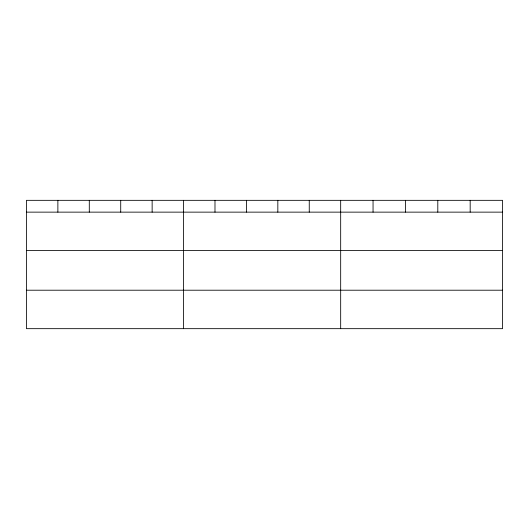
<?xml version="1.0" encoding="UTF-8"?>
<svg xmlns="http://www.w3.org/2000/svg" width="529" height="529" viewBox="0 0 529 529"><rect width="100%" height="100%" fill="white"/><g stroke="black" fill="none" stroke-linecap="round" stroke-linejoin="round"><path stroke-width="0.79" d="M502.55 250.587L502.55 200.332L26.45 200.332L26.45 328.668L502.55 328.668L502.55 250.587L26.45 250.587M26.45 212.136L502.55 212.136M26.45 290.209L502.55 290.209M470.175 200.332L470.175 212.136M437.8 200.332L437.8 212.136M405.426 200.332L405.426 212.136M373.051 200.332L373.051 212.136M340.676 200.332L340.676 328.668M309.253 200.332L309.253 212.136M277.831 200.332L277.831 212.136M246.408 200.332L246.408 212.136M214.986 200.332L214.986 212.136M183.563 200.332L183.563 328.668M152.14 200.332L152.14 212.136M120.718 200.332L120.718 212.136M89.295 200.332L89.295 212.136M57.873 200.332L57.873 212.136"/></g></svg>
